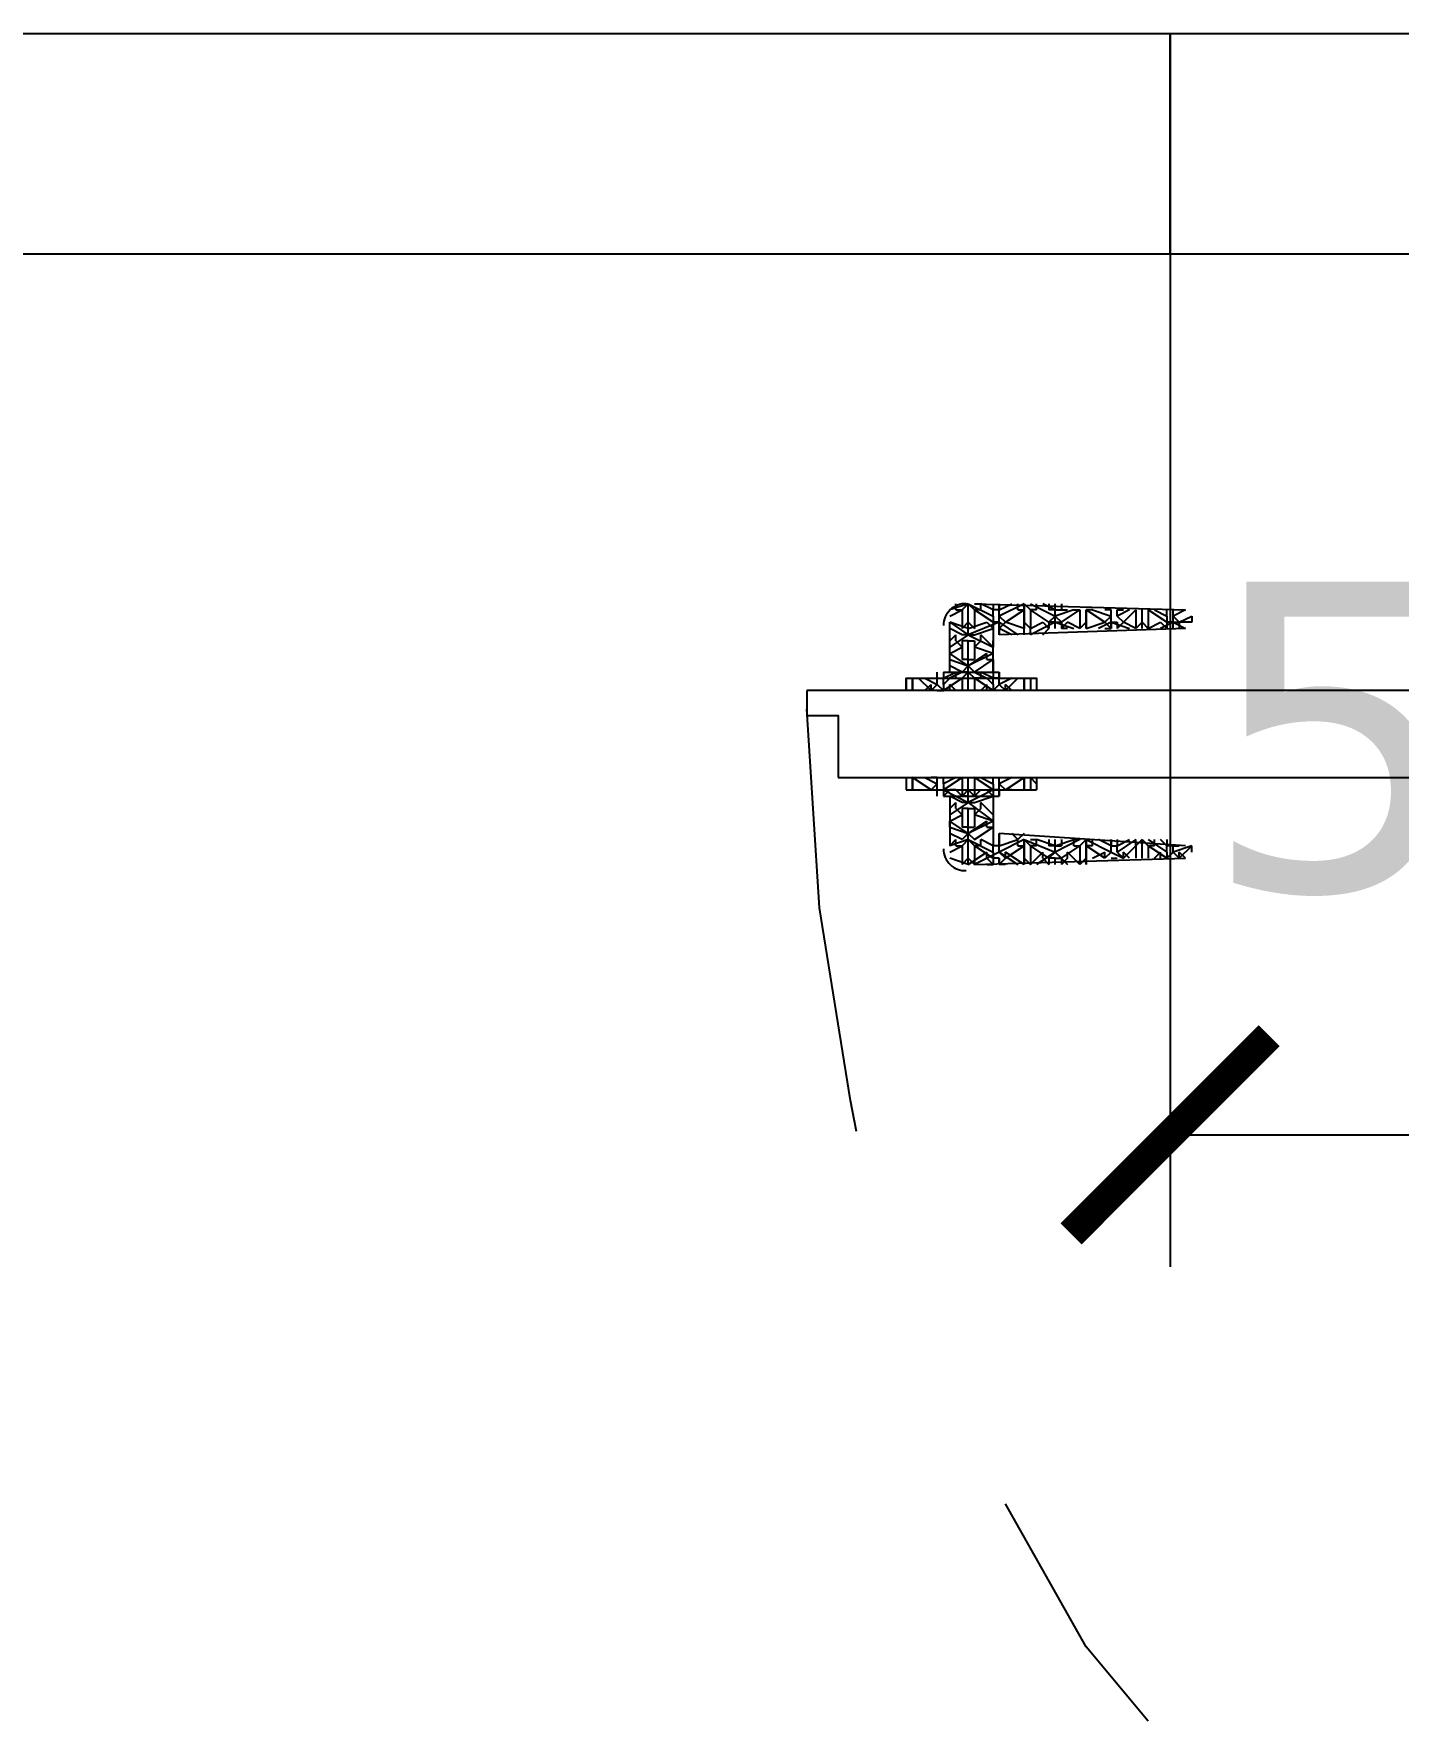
# Model space of a CAD drawing. Header units: centimetres. Extents: x -135 to 4099, y -1176 to 1044.
# Drawn here: x 2310.4 to 2372.4, y 373.4 to 450 of the extents above; entities that cross this region are included whole.
import ezdxf

# ---------------------------------------------------------------- set-up
doc = ezdxf.new("R2010")
doc.units = ezdxf.units.CM
for name, color, linetype in [('IC_KAPILAR', 7, 'Continuous'), ('MONTAJ_OZEL_OLCU', 6, 'Continuous'), ('MONTAJ_OZEL_PANO', 6, 'Continuous'), ('MONTAJ_STANDART', 7, 'Continuous')]:
    doc.layers.add(name, color=color, linetype=linetype)
doc.styles.add('PORTMAN', font='DejaVuSans.ttf')
doc.dimstyles.new('PORTMAN', dxfattribs={"dimtxt": 14, "dimasz": 9, "dimexe": 6, "dimexo": 5, "dimgap": 4, "dimtad": 1, "dimtxsty": 'PORTMAN', "dimblk": 'ARCHTICK', "dimcen": 2.5, "dimazin": 3, "dimtfac": 0.5, "dimtmove": 2, "dimatfit": 3})

# ---------------------------------------------------------------- blocks, each defined once
blk = doc.blocks.new('BOM_I13_1255p0_IC_DOLU')
blk.add_lwpolyline([(0, 0), (10, 0), (10, 125.5), (0, 125.5)], close=True)
blk = doc.blocks.new('MNT_BOM_I13_1255p0_IC_DOLU')
blk.add_blockref('BOM_I13_1255p0_IC_DOLU', (0, 0))
blk = doc.blocks.new('BOM_I14_577p5_IC_DOLU')
blk.add_lwpolyline([(0, 0), (10, 0), (10, 57.75), (0, 57.75)], close=True)
blk = doc.blocks.new('MNT_BOM_I14_577p5_IC_DOLU')
blk.add_blockref('BOM_I14_577p5_IC_DOLU', (0, 0))
blk = doc.blocks.new('_ARCHTICK')
at = {"color": 0, "linetype": 'BYBLOCK', "const_width": 0.15}
blk.add_lwpolyline([(-0.5, -0.5), (0.5, 0.5)], dxfattribs=at)
blk = doc.blocks.new('kaynak-ic-kapi')
at = {"color": 133, "linetype": 'Continuous', "lineweight": 25, "true_color": 0x6ec1dd}
for p, q in [((54328.39, 7919.031), (54328.39, 7993.181)), ((54324.442, 7991.771), (54324.442, 7920.159)), ((54324.442, 7988.67), (54323.879, 7988.67)), ((54323.879, 7988.67), (54323.879, 7982.749)), ((54324.442, 7988.67), (54323.879, 7988.67)), ((54323.879, 7988.388), (54324.442, 7988.388)), ((54324.442, 7988.388), (54323.879, 7988.388)), ((54323.879, 7987.542), (54324.442, 7988.388)), ((54324.442, 7988.67), (54324.442, 7988.67)), ((54324.442, 7988.67), (54324.442, 7988.67)), ((54324.442, 7988.388), (54324.442, 7988.388)), ((54328.953, 7988.67), (54328.39, 7988.67)), ((54328.39, 7988.388), (54328.953, 7988.388)), ((54328.953, 7988.388), (54328.39, 7988.388)), ((54328.39, 7987.542), (54328.953, 7988.106)), ((54323.879, 7987.824), (54323.879, 7987.542)), ((54324.16, 7987.26), (54323.879, 7987.542)), ((54323.879, 7987.542), (54323.879, 7987.542)), ((54324.442, 7987.824), (54324.16, 7987.26)), ((54324.442, 7987.26), (54324.442, 7987.542)), ((54328.39, 7987.824), (54328.672, 7987.542)), ((54328.672, 7987.26), (54328.39, 7987.542)), ((54328.672, 7987.26), (54328.39, 7987.542)), ((54328.39, 7987.542), (54328.672, 7987.542)), ((54320.495, 7985.851), (54320.777, 7986.696)), ((54321.059, 7986.696), (54321.341, 7986.133)), ((54321.623, 7985.851), (54321.341, 7986.696)), ((54321.341, 7986.696), (54321.623, 7986.415)), ((54323.597, 7986.696), (54321.341, 7986.696)), ((54321.623, 7986.133), (54321.905, 7986.696)), ((54322.187, 7986.696), (54321.905, 7985.851)), ((54321.905, 7985.851), (54322.469, 7986.696)), ((54322.187, 7986.696), (54322.187, 7986.696)), ((54322.187, 7986.696), (54322.469, 7986.696)), ((54322.469, 7986.696), (54322.751, 7986.133)), ((54323.033, 7986.696), (54323.315, 7986.415)), ((54323.315, 7986.133), (54323.597, 7986.696)), ((54323.597, 7987.26), (54323.879, 7987.26)), ((54323.879, 7986.696), (54323.597, 7986.978)), ((54323.879, 7986.978), (54323.597, 7986.978)), ((54323.597, 7986.978), (54323.597, 7986.978)), ((54323.597, 7986.978), (54323.597, 7984.441)), ((54323.879, 7987.26), (54323.879, 7987.26)), ((54323.879, 7987.26), (54324.442, 7987.26)), ((54323.879, 7987.26), (54323.879, 7986.978)), ((54323.879, 7987.26), (54323.879, 7987.26)), ((54323.879, 7987.26), (54323.879, 7986.978)), ((54323.879, 7987.26), (54323.879, 7987.26)), ((54324.16, 7986.978), (54323.879, 7986.978)), ((54323.879, 7986.978), (54324.442, 7986.133)), ((54323.879, 7986.978), (54323.879, 7986.978)), ((54323.879, 7986.696), (54323.879, 7986.696)), ((54323.879, 7986.415), (54323.879, 7986.696)), ((54324.16, 7987.26), (54324.442, 7987.26)), ((54324.442, 7986.415), (54324.16, 7986.978)), ((54324.16, 7986.978), (54324.442, 7986.978)), ((54324.442, 7987.26), (54324.442, 7987.26)), ((54324.442, 7987.26), (54324.442, 7987.26)), ((54324.442, 7986.978), (54324.442, 7986.978)), ((54324.442, 7986.978), (54324.442, 7986.978)), ((54324.442, 7986.978), (54324.442, 7986.978)), ((54328.39, 7987.26), (54328.39, 7987.26)), ((54328.39, 7987.26), (54328.39, 7987.26)), ((54328.39, 7987.26), (54328.39, 7986.978)), ((54328.672, 7986.978), (54328.39, 7986.978)), ((54328.39, 7986.978), (54328.953, 7986.133)), ((54328.39, 7986.696), (54328.672, 7986.696)), ((54328.39, 7986.415), (54328.672, 7986.696)), ((54328.672, 7987.26), (54328.953, 7987.26)), ((54328.672, 7987.26), (54328.953, 7987.26)), ((54328.953, 7986.696), (54328.672, 7986.978)), ((54328.672, 7986.978), (54328.953, 7986.978)), ((54328.953, 7987.26), (54329.235, 7987.26)), ((54328.953, 7987.26), (54328.953, 7987.26)), ((54328.953, 7987.26), (54328.953, 7986.978)), ((54328.953, 7987.26), (54328.953, 7987.26)), ((54328.953, 7986.978), (54328.953, 7986.978)), ((54329.235, 7986.978), (54328.953, 7986.978)), ((54328.953, 7986.978), (54329.235, 7986.415)), ((54328.953, 7986.978), (54328.953, 7986.978)), ((54329.235, 7986.978), (54329.235, 7984.441)), ((54329.235, 7986.133), (54329.517, 7986.696)), ((54329.235, 7986.696), (54331.491, 7986.696)), ((54329.799, 7986.696), (54329.517, 7985.851)), ((54329.517, 7985.851), (54330.081, 7986.696)), ((54329.799, 7986.696), (54329.799, 7986.696)), ((54329.799, 7986.696), (54330.081, 7986.696)), ((54330.081, 7986.696), (54330.363, 7986.133)), ((54330.645, 7986.696), (54330.927, 7986.415)), ((54330.927, 7986.133), (54331.209, 7986.696)), ((54331.209, 7985.851), (54331.491, 7986.696)), ((54331.491, 7986.696), (54331.491, 7986.696)), ((54331.491, 7986.696), (54331.491, 7986.696)), ((54331.773, 7986.696), (54332.055, 7986.133)), ((54332.337, 7985.851), (54332.055, 7986.696)), ((54320.777, 7985.851), (54320.495, 7986.133)), ((54321.341, 7986.133), (54320.495, 7986.133)), ((54320.495, 7985.851), (54320.495, 7985.851)), ((54320.495, 7985.851), (54320.495, 7985.851)), ((54320.777, 7985.851), (54320.495, 7985.569)), ((54320.495, 7985.851), (54321.059, 7985.005)), ((54321.623, 7985.851), (54321.059, 7984.723)), ((54321.341, 7986.415), (54321.341, 7986.133)), ((54321.341, 7986.415), (54321.623, 7986.415)), ((54321.623, 7985.851), (54321.341, 7986.133)), ((54321.623, 7985.851), (54321.341, 7985.569)), ((54321.905, 7985.851), (54321.623, 7986.133)), ((54321.905, 7985.851), (54321.623, 7985.569)), ((54322.469, 7984.723), (54321.905, 7985.851)), ((54321.905, 7985.851), (54321.905, 7985.851)), ((54321.905, 7985.851), (54321.905, 7985.851)), ((54321.905, 7985.851), (54322.469, 7985.005)), ((54322.187, 7985.851), (54322.187, 7986.133)), ((54323.033, 7986.133), (54322.187, 7986.133)), ((54322.187, 7985.851), (54322.187, 7985.569)), ((54323.033, 7986.415), (54322.751, 7986.133)), ((54323.033, 7986.415), (54323.315, 7986.415)), ((54323.033, 7985.851), (54323.033, 7986.133)), ((54323.033, 7985.851), (54323.033, 7985.569)), ((54323.315, 7985.851), (54323.315, 7986.133)), ((54323.315, 7985.851), (54323.597, 7985.851)), ((54323.315, 7985.851), (54323.597, 7985.851)), ((54323.315, 7985.851), (54323.315, 7985.569)), ((54323.315, 7985.851), (54323.597, 7985.851)), ((54323.879, 7985.851), (54323.597, 7986.133)), ((54323.879, 7986.133), (54323.597, 7986.133)), ((54323.597, 7985.851), (54323.879, 7985.851)), ((54323.879, 7985.851), (54323.597, 7985.569)), ((54323.597, 7985.851), (54323.597, 7985.569)), ((54324.442, 7986.133), (54323.879, 7986.133)), ((54323.879, 7985.851), (54324.442, 7985.851)), ((54324.442, 7986.133), (54324.442, 7986.133)), ((54328.953, 7986.133), (54328.39, 7986.133)), ((54328.39, 7985.851), (54328.953, 7985.851)), ((54328.953, 7986.415), (54328.953, 7986.133)), ((54328.953, 7986.415), (54329.235, 7986.415)), ((54329.235, 7985.851), (54328.953, 7986.133)), ((54328.953, 7986.133), (54328.953, 7986.133)), ((54328.953, 7986.133), (54328.953, 7986.133)), ((54328.953, 7985.851), (54329.235, 7985.851)), ((54329.235, 7985.851), (54328.953, 7985.569)), ((54329.235, 7986.415), (54329.235, 7986.415)), ((54329.517, 7985.851), (54329.235, 7986.133)), ((54329.235, 7985.851), (54330.645, 7985.851)), ((54329.235, 7985.851), (54329.235, 7985.569)), ((54329.235, 7985.851), (54329.235, 7985.851)), ((54329.517, 7985.851), (54329.235, 7985.569)), ((54330.081, 7984.723), (54329.517, 7985.851)), ((54329.517, 7985.851), (54329.517, 7985.851)), ((54329.517, 7985.851), (54329.517, 7985.851)), ((54329.517, 7985.851), (54330.081, 7985.005)), ((54329.799, 7985.851), (54329.799, 7986.133)), ((54330.645, 7986.133), (54329.799, 7986.133)), ((54329.799, 7985.851), (54329.799, 7985.569)), ((54330.645, 7986.415), (54330.363, 7986.133)), ((54330.645, 7986.415), (54330.927, 7986.415)), ((54330.645, 7985.851), (54330.645, 7986.133)), ((54330.645, 7985.851), (54330.645, 7985.569)), ((54330.927, 7985.851), (54330.927, 7986.133)), ((54330.927, 7985.851), (54332.337, 7985.851)), ((54330.927, 7985.851), (54331.209, 7985.851)), ((54330.927, 7985.851), (54330.927, 7985.569)), ((54330.927, 7985.851), (54331.209, 7985.851)), ((54331.491, 7985.851), (54331.209, 7986.133)), ((54332.055, 7986.133), (54331.209, 7986.133)), ((54331.491, 7985.851), (54331.209, 7985.569)), ((54331.209, 7985.851), (54331.491, 7985.005)), ((54332.337, 7985.851), (54331.773, 7984.723)), ((54332.055, 7986.415), (54332.055, 7986.133)), ((54332.055, 7986.415), (54332.337, 7986.415)), ((54332.337, 7985.851), (54332.055, 7986.133)), ((54332.337, 7985.851), (54332.055, 7985.569)), ((54321.341, 7985.569), (54320.495, 7985.569)), ((54320.495, 7985.569), (54320.777, 7975.983)), ((54320.777, 7985.005), (54320.495, 7984.723)), ((54320.495, 7985.005), (54320.495, 7984.723)), ((54320.777, 7984.723), (54321.341, 7985.569)), ((54320.777, 7985.005), (54321.059, 7985.005)), ((54321.341, 7985.287), (54321.341, 7985.569)), ((54321.341, 7985.287), (54321.623, 7985.287)), ((54321.341, 7984.723), (54321.623, 7985.287)), ((54321.623, 7985.569), (54322.187, 7984.723)), ((54323.033, 7985.569), (54322.187, 7985.569)), ((54322.187, 7985.005), (54322.187, 7984.723)), ((54322.187, 7985.005), (54322.469, 7985.005)), ((54322.469, 7984.723), (54322.751, 7985.569)), ((54323.033, 7985.287), (54322.751, 7985.569)), ((54322.751, 7984.723), (54323.315, 7985.287)), ((54323.033, 7985.287), (54323.315, 7985.287)), ((54323.315, 7985.569), (54323.597, 7984.723)), ((54323.879, 7985.569), (54323.597, 7985.569)), ((54323.597, 7985.569), (54323.879, 7985.287)), ((54323.879, 7985.005), (54323.597, 7984.723)), ((54324.442, 7985.569), (54323.879, 7985.569)), ((54323.879, 7984.723), (54324.442, 7985.569)), ((54323.879, 7985.287), (54323.879, 7985.005)), ((54323.879, 7985.005), (54323.879, 7985.005)), ((54324.442, 7985.287), (54324.16, 7984.723)), ((54324.442, 7985.569), (54324.442, 7985.569)), ((54328.953, 7985.569), (54328.39, 7985.569)), ((54328.39, 7984.723), (54328.953, 7985.569)), ((54328.39, 7985.287), (54328.672, 7985.005)), ((54328.39, 7985.005), (54328.672, 7985.005)), ((54328.953, 7985.005), (54328.672, 7984.723)), ((54329.235, 7985.569), (54328.953, 7985.005)), ((54328.953, 7985.287), (54328.953, 7985.569)), ((54328.953, 7985.569), (54328.953, 7985.569)), ((54328.953, 7985.569), (54328.953, 7985.569)), ((54328.953, 7985.287), (54329.235, 7985.287)), ((54328.953, 7984.723), (54329.235, 7985.287)), ((54329.235, 7985.569), (54329.799, 7984.723)), ((54329.235, 7985.287), (54329.235, 7985.287)), ((54329.235, 7985.287), (54329.235, 7985.287)), ((54330.645, 7985.569), (54329.799, 7985.569)), ((54329.799, 7985.005), (54329.799, 7984.723)), ((54329.799, 7985.005), (54330.081, 7985.005)), ((54330.081, 7984.723), (54330.363, 7985.569)), ((54330.645, 7985.287), (54330.363, 7985.569)), ((54330.363, 7984.723), (54330.927, 7985.287)), ((54330.645, 7985.287), (54330.927, 7985.287)), ((54330.927, 7985.569), (54331.209, 7984.723)), ((54332.055, 7985.569), (54331.209, 7985.569)), ((54331.491, 7985.005), (54331.209, 7984.723)), ((54331.491, 7984.723), (54332.055, 7985.569)), ((54331.491, 7985.005), (54331.491, 7985.005)), ((54332.055, 7985.287), (54332.055, 7985.569)), ((54332.337, 7985.569), (54332.055, 7975.983)), ((54332.055, 7985.287), (54332.337, 7985.287)), ((54332.055, 7984.723), (54332.337, 7985.287)), ((54332.337, 7985.569), (54332.337, 7985.569)), ((54332.337, 7985.569), (54332.337, 7985.287)), ((54320.777, 7984.723), (54320.495, 7984.723)), ((54320.495, 7984.441), (54320.777, 7984.441)), ((54321.059, 7984.441), (54320.495, 7983.595)), ((54320.777, 7984.159), (54320.495, 7984.441)), ((54320.777, 7984.441), (54320.495, 7984.441)), ((54320.495, 7984.159), (54320.495, 7984.441)), ((54320.777, 7984.441), (54320.777, 7984.723)), ((54321.059, 7984.723), (54320.777, 7984.723)), ((54320.777, 7984.441), (54320.777, 7984.441)), ((54321.059, 7984.441), (54320.777, 7984.159)), ((54321.059, 7984.723), (54321.341, 7984.723)), ((54321.059, 7984.441), (54321.905, 7984.441)), ((54321.059, 7984.441), (54321.341, 7984.441)), ((54321.341, 7984.441), (54321.341, 7984.723)), ((54322.187, 7984.723), (54321.341, 7984.723)), ((54321.341, 7984.441), (54321.341, 7984.441)), ((54321.905, 7984.441), (54321.341, 7984.441)), ((54321.341, 7984.441), (54321.623, 7983.595)), ((54321.341, 7975.983), (54321.905, 7984.441)), ((54323.597, 7984.723), (54321.905, 7984.723)), ((54321.905, 7984.441), (54321.905, 7984.441)), ((54322.187, 7984.723), (54322.187, 7984.723)), ((54322.469, 7984.723), (54322.469, 7984.723)), ((54322.751, 7984.723), (54322.751, 7984.723)), ((54323.597, 7984.723), (54322.751, 7984.723)), ((54323.879, 7984.723), (54323.597, 7984.723)), ((54323.597, 7984.723), (54323.597, 7984.723)), ((54323.597, 7984.441), (54323.879, 7984.441)), ((54323.879, 7984.441), (54323.597, 7984.441)), ((54323.879, 7984.441), (54323.879, 7984.723)), ((54323.879, 7984.441), (54323.879, 7984.723)), ((54324.16, 7984.723), (54323.879, 7984.723)), ((54323.879, 7984.441), (54324.442, 7984.441)), ((54323.879, 7984.441), (54323.879, 7984.441)), ((54323.879, 7984.441), (54323.879, 7984.159)), ((54323.879, 7984.441), (54323.879, 7984.441)), ((54324.16, 7984.441), (54323.879, 7984.159)), ((54323.879, 7984.441), (54323.879, 7984.441)), ((54324.16, 7984.723), (54324.442, 7984.723)), ((54324.442, 7983.877), (54324.16, 7984.441)), ((54324.16, 7984.441), (54324.442, 7984.441)), ((54324.442, 7984.723), (54324.442, 7984.723)), ((54324.442, 7984.723), (54324.442, 7984.723)), ((54324.442, 7984.723), (54324.442, 7984.723)), ((54324.442, 7984.441), (54324.442, 7984.441)), ((54324.442, 7984.441), (54324.442, 7984.441)), ((54324.442, 7984.441), (54324.442, 7984.441)), ((54328.39, 7984.441), (54328.39, 7984.723)), ((54328.672, 7984.723), (54328.39, 7984.723)), ((54328.39, 7984.441), (54328.39, 7984.441)), ((54328.672, 7984.441), (54328.39, 7984.159)), ((54328.39, 7984.441), (54328.39, 7984.441)), ((54328.672, 7984.441), (54328.39, 7984.159)), ((54328.672, 7984.723), (54328.953, 7984.723)), ((54328.672, 7984.441), (54328.953, 7984.441)), ((54328.672, 7984.441), (54328.953, 7984.441)), ((54328.953, 7984.723), (54328.953, 7984.723)), ((54328.953, 7984.441), (54328.953, 7984.723)), ((54329.235, 7984.723), (54328.953, 7984.723)), ((54328.953, 7984.441), (54329.235, 7984.441)), ((54328.953, 7984.441), (54328.953, 7984.441)), ((54328.953, 7984.441), (54328.953, 7984.441)), ((54329.235, 7984.441), (54328.953, 7984.441)), ((54328.953, 7984.441), (54328.953, 7984.159)), ((54328.953, 7984.441), (54328.953, 7984.441)), ((54329.799, 7984.723), (54329.235, 7984.723)), ((54329.235, 7984.723), (54330.645, 7984.723)), ((54329.799, 7984.723), (54329.799, 7984.723)), ((54330.081, 7984.723), (54330.081, 7984.723)), ((54330.363, 7984.723), (54330.363, 7984.723)), ((54331.491, 7984.723), (54330.363, 7984.723)), ((54330.645, 7984.441), (54330.645, 7984.441)), ((54331.491, 7984.441), (54330.927, 7983.595)), ((54331.491, 7984.441), (54330.927, 7984.441)), ((54330.927, 7983.877), (54331.209, 7984.441)), ((54331.209, 7975.983), (54330.927, 7984.441)), ((54331.491, 7984.159), (54331.209, 7984.441)), ((54331.491, 7984.441), (54331.491, 7984.723)), ((54331.773, 7984.723), (54331.491, 7984.723)), ((54331.491, 7984.441), (54331.491, 7984.441)), ((54331.773, 7984.441), (54331.491, 7984.159)), ((54331.773, 7984.723), (54332.055, 7984.723)), ((54332.337, 7983.313), (54331.773, 7984.441)), ((54331.773, 7984.441), (54332.055, 7984.441)), ((54332.055, 7984.441), (54332.055, 7984.723)), ((54332.337, 7984.723), (54332.055, 7984.723)), ((54332.055, 7984.441), (54332.055, 7984.441)), ((54332.337, 7984.441), (54332.055, 7984.441)), ((54332.055, 7984.441), (54332.337, 7983.877)), ((54320.495, 7983.313), (54321.059, 7984.159)), ((54320.777, 7984.159), (54321.059, 7984.159)), ((54320.777, 7984.159), (54321.341, 7983.313)), ((54321.341, 7983.595), (54321.341, 7983.313)), ((54321.341, 7983.595), (54321.623, 7983.595)), ((54321.623, 7983.595), (54321.905, 7983.877)), ((54321.905, 7983.313), (54321.623, 7983.595)), ((54323.879, 7984.159), (54323.879, 7984.159)), ((54323.879, 7983.877), (54323.879, 7984.159)), ((54323.879, 7984.159), (54324.442, 7983.313)), ((54323.879, 7984.159), (54323.879, 7984.159)), ((54328.39, 7984.159), (54328.672, 7984.159)), ((54328.39, 7983.877), (54328.672, 7984.159)), ((54328.39, 7984.159), (54328.953, 7983.595)), ((54328.953, 7984.159), (54328.953, 7984.159)), ((54331.209, 7983.313), (54331.491, 7984.159)), ((54331.491, 7984.159), (54331.491, 7984.159)), ((54331.491, 7984.159), (54332.055, 7983.313)), ((54332.055, 7983.595), (54332.055, 7983.313)), ((54332.055, 7983.595), (54332.337, 7983.595)), ((54320.495, 7983.313), (54321.623, 7983.313)), ((54320.495, 7983.313), (54320.495, 7983.313)), ((54320.777, 7983.313), (54320.495, 7983.313)), ((54320.777, 7983.313), (54320.495, 7983.031)), ((54321.341, 7983.313), (54320.495, 7983.313)), ((54320.495, 7983.031), (54320.495, 7983.031)), ((54321.341, 7983.031), (54320.495, 7983.031)), ((54320.495, 7983.031), (54321.059, 7982.467)), ((54320.777, 7982.185), (54321.341, 7983.031)), ((54321.623, 7983.313), (54321.341, 7983.313)), ((54321.623, 7983.313), (54321.341, 7983.031)), ((54321.341, 7982.749), (54321.341, 7983.031)), ((54321.341, 7982.749), (54321.623, 7982.749)), ((54321.341, 7981.903), (54321.623, 7982.749)), ((54321.623, 7983.031), (54321.623, 7982.749)), ((54321.623, 7982.749), (54321.623, 7982.749)), ((54323.879, 7983.313), (54324.442, 7983.313)), ((54324.442, 7983.313), (54323.879, 7983.313)), ((54324.442, 7983.031), (54323.879, 7983.031)), ((54324.442, 7982.749), (54323.879, 7982.749)), ((54324.16, 7982.749), (54324.442, 7983.031)), ((54324.442, 7983.313), (54324.442, 7983.313)), ((54324.442, 7983.031), (54324.442, 7983.031)), ((54328.39, 7983.313), (54328.953, 7983.313)), ((54328.953, 7983.313), (54328.39, 7983.313)), ((54328.953, 7983.031), (54328.39, 7983.031)), ((54328.953, 7982.749), (54328.953, 7982.749)), ((54330.927, 7983.313), (54332.337, 7983.313)), ((54330.927, 7983.313), (54331.209, 7983.313)), ((54331.491, 7981.903), (54330.927, 7983.031)), ((54330.927, 7983.031), (54331.209, 7983.031)), ((54331.491, 7983.313), (54331.209, 7983.313)), ((54331.491, 7983.313), (54331.209, 7983.031)), ((54332.055, 7983.313), (54331.209, 7983.313)), ((54332.055, 7983.031), (54331.209, 7983.031)), ((54331.209, 7983.031), (54331.491, 7982.467)), ((54331.491, 7982.185), (54332.055, 7983.031)), ((54332.337, 7983.031), (54331.773, 7981.903)), ((54332.337, 7983.313), (54332.055, 7983.313)), ((54332.337, 7983.313), (54332.055, 7983.031)), ((54332.055, 7982.749), (54332.055, 7983.031)), ((54332.055, 7982.749), (54332.337, 7982.749)), ((54320.777, 7982.467), (54320.495, 7982.185)), ((54320.777, 7982.185), (54320.495, 7982.185)), ((54320.495, 7982.185), (54320.495, 7982.185)), ((54320.777, 7982.467), (54321.059, 7982.467)), ((54320.777, 7981.903), (54320.777, 7982.185)), ((54321.059, 7981.903), (54320.777, 7982.185)), ((54321.341, 7981.903), (54321.341, 7982.185)), ((54321.623, 7982.185), (54321.341, 7982.185)), ((54330.927, 7982.467), (54331.209, 7982.185)), ((54331.491, 7982.467), (54331.209, 7982.185)), ((54331.491, 7982.185), (54331.209, 7982.185)), ((54331.491, 7982.467), (54331.491, 7982.467)), ((54331.491, 7981.903), (54331.491, 7982.185)), ((54331.773, 7981.903), (54331.491, 7982.185)), ((54332.055, 7981.903), (54332.337, 7982.467)), ((54332.055, 7981.903), (54332.055, 7982.185)), ((54332.337, 7982.185), (54332.055, 7982.185)), ((54320.495, 7981.903), (54320.777, 7981.903)), ((54320.777, 7981.34), (54320.495, 7981.622)), ((54320.777, 7981.622), (54320.495, 7981.622)), ((54320.495, 7981.622), (54320.495, 7981.622)), ((54320.495, 7980.776), (54321.059, 7981.34)), ((54320.777, 7981.903), (54320.777, 7981.622)), ((54321.059, 7981.903), (54320.777, 7981.622)), ((54320.777, 7981.622), (54321.341, 7980.776)), ((54320.777, 7981.34), (54321.059, 7981.34)), ((54321.059, 7981.903), (54321.623, 7981.903)), ((54321.059, 7981.903), (54321.341, 7981.903)), ((54321.059, 7981.903), (54321.341, 7981.903)), ((54321.341, 7981.903), (54321.341, 7981.622)), ((54321.341, 7981.903), (54321.623, 7981.058)), ((54321.623, 7981.622), (54321.341, 7981.622)), ((54331.491, 7981.903), (54331.209, 7981.058)), ((54331.491, 7981.34), (54331.209, 7981.622)), ((54331.491, 7981.622), (54331.209, 7981.622)), ((54331.209, 7981.34), (54331.209, 7981.622)), ((54331.209, 7980.776), (54331.491, 7981.34)), ((54331.491, 7981.903), (54331.491, 7981.622)), ((54331.773, 7981.903), (54331.491, 7981.622)), ((54331.491, 7981.622), (54332.055, 7980.776)), ((54331.491, 7981.34), (54331.491, 7981.34)), ((54332.055, 7981.058), (54331.773, 7981.903)), ((54331.773, 7981.903), (54332.055, 7981.903)), ((54331.773, 7981.903), (54332.055, 7981.903)), ((54332.055, 7981.903), (54332.055, 7981.622)), ((54332.055, 7981.903), (54332.055, 7981.34)), ((54332.337, 7981.622), (54332.055, 7981.622)), ((54320.777, 7980.494), (54320.495, 7980.776)), ((54321.341, 7980.776), (54320.495, 7980.776)), ((54320.495, 7980.494), (54321.623, 7980.494)), ((54320.777, 7980.494), (54320.495, 7980.494)), ((54321.341, 7980.494), (54320.495, 7980.494)), ((54320.777, 7979.648), (54321.341, 7980.494)), ((54321.341, 7981.058), (54321.341, 7980.776)), ((54321.341, 7981.058), (54321.623, 7981.058)), ((54321.623, 7980.494), (54321.341, 7980.776)), ((54321.623, 7980.494), (54321.341, 7980.494)), ((54321.341, 7980.212), (54321.341, 7980.494)), ((54321.623, 7980.776), (54321.623, 7981.058)), ((54321.623, 7980.776), (54321.623, 7980.776)), ((54331.209, 7980.776), (54331.209, 7980.776)), ((54331.491, 7980.494), (54331.209, 7980.776)), ((54332.055, 7980.776), (54331.209, 7980.776)), ((54331.209, 7980.494), (54332.055, 7980.494)), ((54331.209, 7980.494), (54331.209, 7980.494)), ((54331.491, 7980.494), (54331.209, 7980.494)), ((54332.055, 7980.494), (54331.209, 7980.494)), ((54331.209, 7980.494), (54331.491, 7979.648)), ((54331.491, 7979.648), (54332.055, 7980.494)), ((54332.055, 7981.058), (54332.055, 7980.776)), ((54332.055, 7981.058), (54332.055, 7981.058)), ((54332.055, 7980.776), (54332.055, 7980.776)), ((54332.055, 7980.494), (54332.055, 7980.494)), ((54332.055, 7980.212), (54332.055, 7980.494)), ((54320.777, 7980.212), (54321.059, 7979.648)), ((54321.059, 7979.366), (54320.777, 7979.648)), ((54321.059, 7979.366), (54320.777, 7979.648)), ((54320.777, 7979.648), (54320.777, 7979.648)), ((54320.777, 7979.648), (54321.059, 7979.648)), ((54321.341, 7980.212), (54321.623, 7980.212)), ((54321.341, 7979.366), (54321.623, 7979.93)), ((54331.491, 7979.366), (54331.209, 7979.93)), ((54331.491, 7979.648), (54331.209, 7979.366)), ((54331.209, 7979.648), (54331.209, 7979.366)), ((54331.773, 7979.366), (54331.491, 7979.648)), ((54331.491, 7979.648), (54331.491, 7979.648)), ((54332.055, 7980.212), (54331.773, 7979.366)), ((54332.055, 7980.212), (54332.055, 7980.212)), ((54332.055, 7979.366), (54332.055, 7979.648)), ((54320.777, 7979.366), (54320.777, 7979.366)), ((54320.777, 7979.366), (54320.777, 7979.366)), ((54320.777, 7979.366), (54320.777, 7979.084)), ((54320.777, 7979.366), (54320.777, 7979.366)), ((54321.059, 7979.084), (54320.777, 7978.802)), ((54320.777, 7979.084), (54320.777, 7979.084)), ((54321.059, 7979.366), (54321.623, 7979.366)), ((54321.059, 7979.366), (54321.341, 7979.366)), ((54321.623, 7978.238), (54321.059, 7979.084)), ((54321.059, 7979.084), (54321.341, 7979.084)), ((54321.341, 7979.366), (54321.341, 7979.366)), ((54321.341, 7979.366), (54321.341, 7979.084)), ((54321.623, 7979.366), (54321.341, 7979.366)), ((54321.623, 7979.084), (54321.341, 7979.084)), ((54321.341, 7979.084), (54321.623, 7978.52)), ((54331.491, 7979.366), (54331.209, 7978.52)), ((54331.491, 7979.366), (54331.209, 7979.366)), ((54331.491, 7978.802), (54331.209, 7979.084)), ((54331.491, 7979.084), (54331.209, 7979.084)), ((54331.209, 7979.084), (54331.209, 7979.084)), ((54331.491, 7979.366), (54331.491, 7979.366)), ((54331.491, 7979.366), (54331.491, 7979.084)), ((54331.773, 7979.084), (54331.491, 7978.802)), ((54331.773, 7979.366), (54332.055, 7979.366)), ((54332.055, 7978.52), (54331.773, 7979.084)), ((54331.773, 7979.084), (54332.055, 7979.084)), ((54332.055, 7979.366), (54332.055, 7979.366)), ((54332.055, 7979.366), (54332.055, 7979.366)), ((54332.055, 7979.084), (54332.055, 7979.084)), ((54332.055, 7979.084), (54332.055, 7979.084)), ((54332.055, 7979.084), (54332.055, 7978.802)), ((54320.777, 7978.802), (54321.059, 7978.802)), ((54320.777, 7978.52), (54321.059, 7978.802)), ((54320.777, 7978.802), (54321.341, 7978.238)), ((54321.341, 7978.238), (54320.777, 7978.238)), ((54321.623, 7977.956), (54321.341, 7978.238)), ((54321.341, 7978.238), (54321.341, 7978.238)), ((54321.341, 7978.238), (54321.623, 7978.238)), ((54331.209, 7978.238), (54331.491, 7978.802)), ((54331.491, 7977.956), (54331.209, 7978.238)), ((54332.055, 7978.238), (54331.209, 7978.238)), ((54331.491, 7978.802), (54331.491, 7978.802)), ((54331.491, 7978.802), (54332.055, 7978.238)), ((54332.055, 7978.238), (54332.055, 7978.238)), ((54320.777, 7977.956), (54321.623, 7977.956)), ((54321.341, 7977.674), (54320.777, 7977.674)), ((54320.777, 7976.829), (54321.341, 7977.674)), ((54320.777, 7977.392), (54321.059, 7977.111)), ((54321.623, 7977.674), (54321.059, 7976.829)), ((54321.623, 7977.956), (54321.341, 7977.674)), ((54321.341, 7977.392), (54321.341, 7977.674)), ((54321.341, 7977.392), (54321.623, 7977.392)), ((54331.209, 7977.956), (54332.055, 7977.956)), ((54331.491, 7977.956), (54331.209, 7977.674)), ((54332.055, 7977.674), (54331.209, 7977.674)), ((54331.209, 7977.674), (54331.491, 7977.111)), ((54331.491, 7976.829), (54332.055, 7977.674)), ((54332.055, 7977.392), (54331.773, 7976.829)), ((54332.055, 7977.674), (54332.055, 7977.674)), ((54320.777, 7977.111), (54321.059, 7977.111)), ((54321.059, 7976.829), (54320.777, 7976.829)), ((54321.059, 7976.829), (54321.341, 7976.829)), ((54321.341, 7976.829), (54321.623, 7977.111)), ((54321.341, 7976.547), (54321.341, 7976.829)), ((54321.623, 7976.829), (54321.341, 7976.829)), ((54331.491, 7976.547), (54331.209, 7977.111)), ((54331.491, 7977.111), (54331.209, 7976.829)), ((54331.491, 7976.829), (54331.209, 7976.829)), ((54331.491, 7977.111), (54331.491, 7977.111)), ((54331.491, 7976.547), (54331.491, 7976.829)), ((54331.773, 7976.829), (54331.491, 7976.829)), ((54331.773, 7976.829), (54332.055, 7976.829)), ((54332.055, 7976.829), (54332.055, 7976.829)), ((54320.777, 7976.547), (54320.777, 7976.547)), ((54321.059, 7976.547), (54320.777, 7976.265)), ((54320.777, 7976.547), (54320.777, 7976.547)), ((54320.777, 7976.547), (54320.777, 7976.547)), ((54321.059, 7976.547), (54320.777, 7976.265)), ((54320.777, 7976.265), (54321.059, 7976.265)), ((54320.777, 7975.983), (54321.059, 7976.265)), ((54320.777, 7976.265), (54321.341, 7975.701)), ((54321.059, 7976.547), (54321.341, 7976.547)), ((54321.059, 7976.547), (54321.341, 7976.547)), ((54321.059, 7975.983), (54321.059, 7975.983)), ((54321.341, 7976.547), (54321.341, 7976.265)), ((54321.341, 7976.547), (54321.341, 7976.265)), ((54321.341, 7976.265), (54321.341, 7976.265)), ((54321.341, 7975.983), (54321.341, 7975.983)), ((54331.491, 7976.547), (54331.209, 7975.983)), ((54331.491, 7976.265), (54331.209, 7976.265)), ((54331.491, 7976.265), (54331.209, 7976.265)), ((54331.491, 7976.547), (54331.491, 7976.265)), ((54331.773, 7976.547), (54331.491, 7976.265)), ((54331.491, 7976.265), (54331.491, 7976.265)), ((54331.491, 7975.701), (54331.491, 7976.265)), ((54331.491, 7976.265), (54331.773, 7975.701)), ((54331.491, 7975.983), (54331.491, 7975.983)), ((54332.055, 7975.983), (54331.773, 7976.547)), ((54331.773, 7976.547), (54332.055, 7976.547)), ((54331.773, 7975.983), (54331.773, 7975.983)), ((54332.055, 7976.547), (54332.055, 7976.547)), ((54321.059, 7975.701), (54321.341, 7975.701)), ((54331.773, 7975.701), (54331.491, 7975.701))]:
    blk.add_line(p, q, dxfattribs=at)
at = {"color": 7, "linetype": 'Continuous', "lineweight": 25}
for points in [[(54308.372, 7990.926), (54309.782, 7991.208), (54318.522, 7992.617), (54327.544, 7993.181)], [(54281.588, 7977.674), (54284.971, 7980.494), (54291.455, 7984.159)]]:
    blk.add_lwpolyline(points, dxfattribs=at)
at = {"color": 133, "linetype": 'Continuous', "lineweight": 25, "true_color": 0x6ec1dd}
for points in [[(54328.39, 7993.181), (54327.262, 7993.181), (54327.262, 7991.771), (54324.442, 7991.771)], [(54328.39, 7988.67), (54328.953, 7988.67), (54328.953, 7982.749), (54328.39, 7982.749)], [(54328.953, 7987.824), (54328.672, 7987.26), (54328.39, 7986.978)], [(54323.879, 7986.978), (54323.597, 7986.415), (54323.315, 7985.851), (54322.469, 7984.723)], [(54323.879, 7984.723), (54323.597, 7985.287), (54323.315, 7985.851), (54322.751, 7986.696)], [(54329.235, 7985.851), (54329.235, 7986.133), (54328.953, 7986.696)], [(54331.491, 7984.441), (54330.927, 7985.851), (54330.363, 7986.696)], [(54331.491, 7986.696), (54330.927, 7985.851), (54330.363, 7984.723)], [(54320.495, 7985.851), (54321.623, 7985.851), (54323.033, 7985.851)], [(54323.597, 7985.851), (54323.597, 7986.133), (54323.879, 7986.415)], [(54321.623, 7983.313), (54321.059, 7984.441), (54320.495, 7985.569)], [(54328.953, 7983.877), (54328.672, 7984.441), (54328.39, 7984.723)], [(54330.927, 7984.441), (54331.491, 7984.441), (54332.337, 7984.441)], [(54321.623, 7983.313), (54321.059, 7981.903), (54320.495, 7981.34)], [(54321.623, 7980.776), (54321.059, 7981.903), (54320.495, 7982.749)], [(54331.209, 7981.903), (54331.491, 7981.903), (54332.337, 7981.903)], [(54321.623, 7980.494), (54321.059, 7979.366), (54320.777, 7978.802)], [(54331.209, 7979.366), (54331.491, 7979.366), (54332.055, 7979.366)], [(54321.341, 7975.701), (54321.059, 7976.547), (54320.777, 7976.829)], [(54331.209, 7976.547), (54331.491, 7976.547), (54332.055, 7976.547)]]:
    blk.add_lwpolyline(points, dxfattribs=at)
for points in [[(54320.487, 7986.673), (54320.3, 7986.479), (54320.202, 7986.216), (54320.214, 7985.947)], [(54321.2, 7986.978), (54320.931, 7986.978), (54320.673, 7986.868), (54320.487, 7986.673)], [(54332.063, 7986.673), (54331.877, 7986.868), (54331.619, 7986.978), (54331.35, 7986.978)], [(54332.336, 7985.947), (54332.348, 7986.216), (54332.25, 7986.479), (54332.063, 7986.673)]]:
    blk.add_open_spline(points, degree=3, dxfattribs=at)
blk = doc.blocks.new('BOM_K01_IC_KAPI_ACIKLIK820')
at = {"layer": 'IC_KAPILAR'}
blk.add_blockref('kaynak-ic-kapi', (0, 0), dxfattribs=at)
blk = doc.blocks.new('BOM_I16_1255p0_IC_K01_SOL_UST')
at = {"layer": 'IC_KAPILAR', "rotation": 90}
blk.add_blockref('BOM_K01_IC_KAPI_ACIKLIK820', (7918.93, -54227.719), dxfattribs=at)
blk = doc.blocks.new('MNT_BOM_I16_1255p0_IC_K01_SOL_UST')
blk.add_blockref('BOM_I16_1255p0_IC_K01_SOL_UST', (0, 0))

msp = doc.modelspace()

# ---------------------------------------------------------------- block references
at = {"layer": 'MONTAJ_OZEL_PANO', "rotation": 270}
msp.add_blockref('MNT_BOM_I14_577p5_IC_DOLU', (2362, 450), dxfattribs=at)
at = {"layer": 'MONTAJ_STANDART', "rotation": 270}
msp.add_blockref('MNT_BOM_I13_1255p0_IC_DOLU', (2236.5, 450), dxfattribs=at)
at = {"layer": 'MONTAJ_STANDART'}
msp.add_blockref('MNT_BOM_I16_1255p0_IC_K01_SOL_UST', (2419.75, 319.5), dxfattribs=at)

# ---------------------------------------------------------------- dimensions: what is measured, and where the dimension line sits
at = {"layer": 'MONTAJ_OZEL_OLCU'}
msp.add_linear_dim(base=(2362, 400), p1=(2362, 450), p2=(2419.75, 450), dimstyle='PORTMAN', override={"dimtxt": 14, "dimasz": 9, "dimexe": 6, "dimexo": 5, "dimdec": 2, "dimzin": 8, "dimdsep": 44}, dxfattribs=at).render()

doc.saveas('drawing.dxf')
